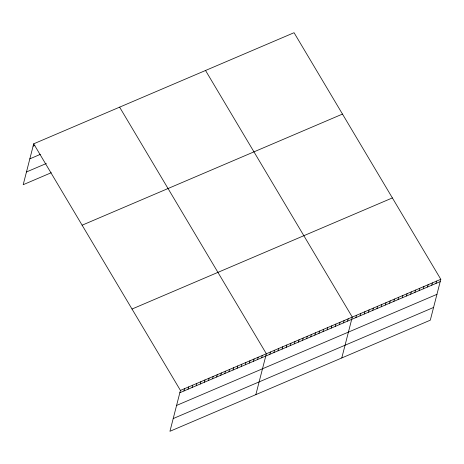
<?xml version="1.0" encoding="UTF-8"?>
<svg xmlns="http://www.w3.org/2000/svg" width="464" height="464" viewBox="0 0 464 464"><rect width="100%" height="100%" fill="white"/><g stroke="black" fill="none" stroke-linecap="round" stroke-linejoin="round"><path stroke-width="0.7" d="M33.698 143.817L180.438 390.415L169.94 431.294L430.302 320.183L440.8 279.299L294.06 32.706L33.698 143.817L23.2 184.701L51.255 172.724M183.935 390.972L184.527 388.67M188.024 389.226L188.616 386.924M192.119 387.481L192.711 385.178M196.208 385.735L196.8 383.432M200.303 383.989L200.895 381.686M204.392 382.243L204.984 379.941M208.487 380.497L209.073 378.189M212.576 378.746L213.167 376.443M216.665 377L217.256 374.697M220.76 375.254L221.351 372.952M224.849 373.508L225.44 371.206M228.943 371.763L229.535 369.46M233.032 370.017L233.624 367.714M237.121 368.271L237.713 365.968M241.216 366.525L241.808 364.223M245.305 364.779L245.897 362.477M249.4 363.034L249.992 360.731M253.489 361.288L254.081 358.985M257.584 359.542L258.175 357.239M261.673 357.796L262.264 355.494M255.861 394.626L266.353 353.748L119.619 107.155M269.857 354.305L270.448 352.002M273.946 352.559L274.537 350.256M278.04 350.813L278.632 348.51M282.129 349.067L282.721 346.765M286.224 347.321L286.81 345.019M290.313 345.576L290.905 343.273M294.402 343.83L294.994 341.527M298.497 342.084L299.089 339.776M302.586 340.332L303.178 338.03M306.681 338.587L307.272 336.284M310.77 336.841L311.361 334.538M314.859 335.095L315.45 332.792M318.954 333.349L319.545 331.047M323.043 331.603L323.634 329.301M327.137 329.858L327.729 327.555M331.226 328.112L331.818 325.809M335.321 326.366L335.913 324.063M339.41 324.62L340.002 322.318M343.499 322.874L344.091 320.572M347.594 321.129L348.186 318.826M341.782 357.959L352.275 317.08L205.535 70.487M355.9 317.585L356.491 315.282M360.116 315.787L360.708 313.484M364.333 313.983L364.924 311.68M368.544 312.185L369.135 309.882M372.76 310.387L373.352 308.084M376.977 308.589L377.568 306.286M381.193 306.791L381.785 304.488M385.41 304.993L386.002 302.69M389.621 303.189L390.212 300.887M393.837 301.391L394.429 299.089M398.054 299.593L398.646 297.291M402.271 297.795L402.862 295.493M406.487 295.997L407.079 293.695M410.698 294.199L411.29 291.897M414.915 292.395L415.506 290.093M419.131 290.597L419.723 288.295M423.348 288.799L423.939 286.497M427.564 287.001L428.156 284.699M431.775 285.203L432.367 282.901M435.992 283.405L436.583 281.103M33.106 146.125L34.858 145.377M29.835 158.85L40.356 154.361M26.471 171.97L46.342 163.49M82.122 225.197L342.484 114.08M132.014 309.036L392.376 197.925M180.438 390.415L440.8 279.299M179.846 392.718L440.208 281.602M176.575 405.449L436.943 294.333M173.205 418.563L433.573 307.452"/></g></svg>
